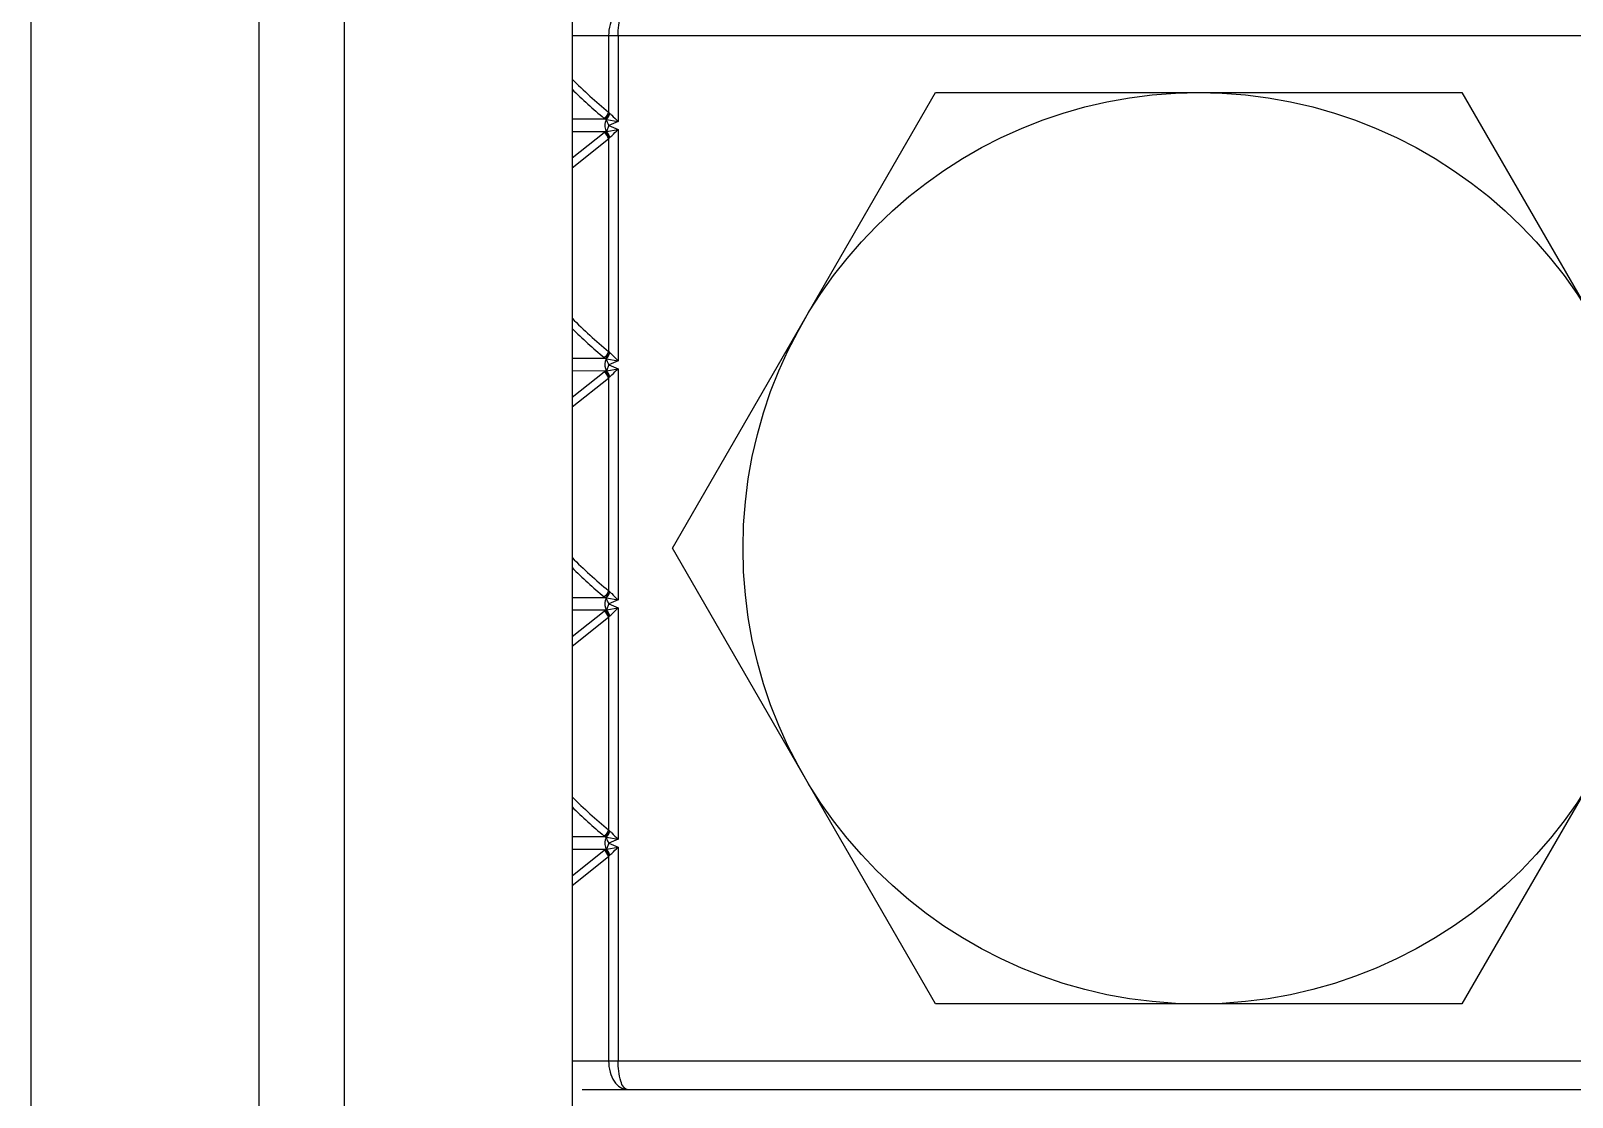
# Model space of a CAD drawing. Extents: x 27938 to 650306, y -92720 to 1524912.
# Drawn here: x 294381.2 to 294703.3, y 847037.7 to 847260.6 of the extents above; entities that cross this region are included whole.
import ezdxf

# ---------------------------------------------------------------- set-up
doc = ezdxf.new("R2010")
doc.units = 0
doc.header["$LTSCALE"] = 1000
doc.header["$MEASUREMENT"] = 0

msp = doc.modelspace()

# ---------------------------------------------------------------- linework, layer by layer
at = {"linetype": 'Continuous'}
for p, q in [((294381.22, 847691.77), (294381.22, 842950.74)), ((294428.85, 847691.77), (294428.85, 842950.74)), ((294446.71, 847691.77), (294446.71, 842950.74)), ((294494.33, 847691.77), (294494.33, 842950.74)), ((294494.33, 847259.56), (294756.27, 847259.56)), ((294501.96, 847259.56), (294501.96, 847243.56)), ((294503.94, 847259.56), (294503.94, 847241.6)), ((294515.32, 847152.4), (294570.31, 847247.65)), ((294570.31, 847247.65), (294680.3, 847247.65)), ((294680.3, 847247.65), (294735.29, 847152.4)), ((294502.13, 847243.37), (294501.96, 847243.56)), ((294502.2, 847243.3), (294502.13, 847243.37)), ((294501.33, 847242.07), (294494.33, 847242.07)), ((294501.29, 847239.46), (294494.33, 847239.48)), ((294494.33, 847233.98), (294501.05, 847239.29)), ((294501.29, 847239.46), (294501.45, 847239.49)), ((294501.45, 847242.04), (294501.33, 847242.07)), ((294501.45, 847239.49), (294501.49, 847239.51)), ((294501.49, 847242.02), (294503.94, 847241.6)), ((294502.04, 847240.77), (294501.49, 847239.51)), ((294501.49, 847239.51), (294503.94, 847239.94)), ((294503.94, 847241.6), (294502.04, 847240.77)), ((294502.04, 847240.77), (294503.94, 847239.94)), ((294503.94, 847239.94), (294503.94, 847191.59)), ((294494.33, 847231.95), (294501.96, 847237.98)), ((294501.96, 847237.98), (294502.1, 847238.15)), ((294501.96, 847237.98), (294501.96, 847193.55)), ((294502.1, 847238.15), (294502.18, 847238.22)), ((294502.18, 847238.22), (294502.23, 847238.26)), ((294501.33, 847192.06), (294494.33, 847192.06)), ((294501.45, 847192.03), (294501.33, 847192.06)), ((294501.49, 847192.01), (294503.94, 847191.59)), ((294502.04, 847190.76), (294501.49, 847189.51)), ((294502.13, 847193.36), (294501.96, 847193.55)), ((294503.94, 847191.59), (294502.04, 847190.76)), ((294502.04, 847190.76), (294503.94, 847189.93)), ((294502.2, 847193.29), (294502.13, 847193.36)), ((294501.29, 847189.45), (294494.33, 847189.47)), ((294494.33, 847183.98), (294501.05, 847189.28)), ((294494.33, 847181.94), (294501.96, 847187.97)), ((294501.29, 847189.45), (294501.45, 847189.49)), ((294501.45, 847189.49), (294501.49, 847189.51)), ((294501.49, 847189.51), (294503.94, 847189.93)), ((294501.96, 847187.97), (294502.1, 847188.14)), ((294501.96, 847187.97), (294501.96, 847143.55)), ((294502.1, 847188.14), (294502.18, 847188.21)), ((294502.18, 847188.21), (294502.23, 847188.25)), ((294503.94, 847189.93), (294503.94, 847141.59)), ((294570.31, 847057.15), (294515.32, 847152.4)), ((294735.29, 847152.4), (294680.3, 847057.15)), ((294502.13, 847143.35), (294501.96, 847143.55)), ((294502.2, 847143.28), (294502.13, 847143.35)), ((294501.33, 847142.05), (294494.33, 847142.05)), ((294501.29, 847139.44), (294494.33, 847139.46)), ((294494.33, 847133.97), (294501.05, 847139.28)), ((294501.29, 847139.44), (294501.45, 847139.48)), ((294501.45, 847142.02), (294501.33, 847142.05)), ((294501.45, 847139.48), (294501.49, 847139.5)), ((294501.49, 847142.01), (294503.94, 847141.59)), ((294502.04, 847140.75), (294501.49, 847139.5)), ((294501.49, 847139.5), (294503.94, 847139.92)), ((294503.94, 847141.59), (294502.04, 847140.75)), ((294502.04, 847140.75), (294503.94, 847139.92)), ((294503.94, 847139.92), (294503.94, 847091.58)), ((294494.33, 847131.93), (294501.96, 847137.97)), ((294501.96, 847137.97), (294502.1, 847138.13)), ((294501.96, 847137.97), (294501.96, 847093.54)), ((294502.1, 847138.13), (294502.18, 847138.2)), ((294502.18, 847138.2), (294502.23, 847138.25)), ((294501.33, 847092.05), (294494.33, 847092.05)), ((294501.45, 847092.02), (294501.33, 847092.05)), ((294501.49, 847092), (294503.94, 847091.58)), ((294502.13, 847093.35), (294501.96, 847093.54)), ((294503.94, 847091.58), (294502.04, 847090.75)), ((294502.2, 847093.28), (294502.13, 847093.35)), ((294501.29, 847089.44), (294494.33, 847089.46)), ((294494.33, 847083.96), (294501.05, 847089.27)), ((294494.33, 847081.93), (294501.96, 847087.96)), ((294501.29, 847089.44), (294501.45, 847089.47)), ((294501.45, 847089.47), (294501.49, 847089.49)), ((294502.04, 847090.75), (294501.49, 847089.49)), ((294501.49, 847089.49), (294503.94, 847089.92)), ((294501.96, 847087.96), (294502.1, 847088.12)), ((294501.96, 847087.96), (294501.96, 847045.24)), ((294502.04, 847090.75), (294503.94, 847089.92)), ((294502.1, 847088.12), (294502.18, 847088.2)), ((294502.18, 847088.2), (294502.23, 847088.24)), ((294503.94, 847089.92), (294503.94, 847045.24)), ((294680.3, 847057.15), (294570.31, 847057.15)), ((294494.33, 847045.24), (294756.27, 847045.24)), ((294496.42, 847039.29), (294754.19, 847039.29))]:
    msp.add_line(p, q, dxfattribs=at)
msp.add_circle((294625.3, 847152.4), 95.25, dxfattribs=at)
for centre, radius, start, end in [((294567.89, 847324.01), 104.01, 224.9882, 230.6634), ((294568.38, 847323.05), 105.17, 225.2411, 230.1872), ((294502.23, 847243.68), 1.85, 230.2237, 240.9585), ((294502.2, 847237.83), 1.86, 119.1442, 128.3025), ((294567.89, 847274), 104.01, 224.9882, 230.6634), ((294568.38, 847273.04), 105.17, 225.2411, 230.1872), ((294502.23, 847193.68), 1.85, 230.2237, 240.9585), ((294502.2, 847187.82), 1.86, 119.1442, 128.3025), ((294567.89, 847223.99), 104.01, 224.9882, 230.6634), ((294568.38, 847223.03), 105.17, 225.2411, 230.1872), ((294502.23, 847143.67), 1.85, 230.2237, 240.9585), ((294502.2, 847137.81), 1.86, 119.1442, 128.3025), ((294567.89, 847173.99), 104.01, 224.9882, 230.6634), ((294568.38, 847173.03), 105.17, 225.2411, 230.1872), ((294502.23, 847093.66), 1.85, 230.2237, 240.9585), ((294502.2, 847087.81), 1.86, 119.1442, 128.3025)]:
    msp.add_arc(centre, radius, start, end, dxfattribs=at)
for points, knots in [([(294505.85, 847265.51), (294505.35, 847265.51), (294504.24, 847265.15), (294502.98, 847263.78), (294502.15, 847261.84), (294501.96, 847260.34), (294501.96, 847259.56)], [0, 0, 0, 0, 0.195972, 0.42512, 0.697797, 1, 1, 1, 1]), ([(294503.94, 847259.56), (294503.94, 847260.99), (294504.15, 847262.93), (294504.92, 847264.96), (294505.58, 847265.51), (294505.85, 847265.51)], [0, 0, 0, 0, 0.657525, 0.871922, 1, 1, 1, 1]), ([(294502.2, 847243.3), (294502.34, 847243.18), (294502.93, 847242.62), (294503.5, 847242.05), (294503.94, 847241.6)], [0, 0, 0, 0, 0.225254, 1, 1, 1, 1]), ([(294501.47, 847242.06), (294501.38, 847241.87), (294501.11, 847241.05), (294501.17, 847240.09), (294501.45, 847239.49)], [0, 0, 0, 0, 0.236634, 1, 1, 1, 1]), ([(294502.04, 847240.77), (294501.99, 847240.89), (294501.8, 847241.32), (294501.57, 847241.74), (294501.47, 847242.06)], [0, 0, 0, 0, 0.285481, 1, 1, 1, 1]), ([(294502.23, 847238.26), (294502.37, 847238.38), (294502.95, 847238.93), (294503.51, 847239.5), (294503.94, 847239.94)], [0, 0, 0, 0, 0.226794, 1, 1, 1, 1]), ([(294501.47, 847192.05), (294501.38, 847191.87), (294501.11, 847191.04), (294501.17, 847190.08), (294501.45, 847189.49)], [0, 0, 0, 0, 0.236634, 1, 1, 1, 1]), ([(294502.04, 847190.76), (294501.99, 847190.88), (294501.8, 847191.31), (294501.57, 847191.73), (294501.47, 847192.05)], [0, 0, 0, 0, 0.285481, 1, 1, 1, 1]), ([(294502.2, 847193.29), (294502.34, 847193.17), (294502.93, 847192.61), (294503.5, 847192.04), (294503.94, 847191.59)], [0, 0, 0, 0, 0.225254, 1, 1, 1, 1]), ([(294502.23, 847188.25), (294502.37, 847188.38), (294502.95, 847188.92), (294503.51, 847189.49), (294503.94, 847189.93)], [0, 0, 0, 0, 0.226794, 1, 1, 1, 1]), ([(294502.2, 847143.28), (294502.34, 847143.16), (294502.93, 847142.61), (294503.5, 847142.03), (294503.94, 847141.59)], [0, 0, 0, 0, 0.225254, 1, 1, 1, 1]), ([(294501.47, 847142.04), (294501.38, 847141.86), (294501.11, 847141.03), (294501.17, 847140.08), (294501.45, 847139.48)], [0, 0, 0, 0, 0.236634, 1, 1, 1, 1]), ([(294502.04, 847140.75), (294501.99, 847140.88), (294501.8, 847141.31), (294501.57, 847141.72), (294501.47, 847142.04)], [0, 0, 0, 0, 0.285481, 1, 1, 1, 1]), ([(294502.23, 847138.25), (294502.37, 847138.37), (294502.95, 847138.92), (294503.51, 847139.48), (294503.94, 847139.92)], [0, 0, 0, 0, 0.226794, 1, 1, 1, 1]), ([(294501.47, 847092.04), (294501.38, 847091.85), (294501.11, 847091.03), (294501.17, 847090.07), (294501.45, 847089.47)], [0, 0, 0, 0, 0.236634, 1, 1, 1, 1]), ([(294502.04, 847090.75), (294501.99, 847090.87), (294501.8, 847091.3), (294501.57, 847091.72), (294501.47, 847092.04)], [0, 0, 0, 0, 0.285481, 1, 1, 1, 1]), ([(294502.2, 847093.28), (294502.34, 847093.16), (294502.93, 847092.6), (294503.5, 847092.02), (294503.94, 847091.58)], [0, 0, 0, 0, 0.225254, 1, 1, 1, 1]), ([(294502.23, 847088.24), (294502.37, 847088.36), (294502.95, 847088.91), (294503.51, 847089.48), (294503.94, 847089.92)], [0, 0, 0, 0, 0.226794, 1, 1, 1, 1]), ([(294501.96, 847045.24), (294501.96, 847044.46), (294502.15, 847042.96), (294502.98, 847041.02), (294504.24, 847039.65), (294505.35, 847039.29), (294505.85, 847039.29)], [0, 0, 0, 0, 0.302203, 0.57488, 0.804028, 1, 1, 1, 1]), ([(294505.85, 847039.29), (294505.58, 847039.29), (294504.92, 847039.84), (294504.15, 847041.87), (294503.94, 847043.81), (294503.94, 847045.24)], [0, 0, 0, 0, 0.128078, 0.342475, 1, 1, 1, 1])]:
    msp.add_open_spline(points, degree=3, knots=knots, dxfattribs=at)
for points in [[(294501.96, 847243.56), (294501.83, 847243.05), (294501.48, 847242.56), (294501.05, 847242.26)], [(294502.13, 847243.37), (294502.01, 847242.87), (294501.72, 847242.39), (294501.33, 847242.07)], [(294501.45, 847242.04), (294501.81, 847242.37), (294502.09, 847242.82), (294502.2, 847243.3)], [(294501.96, 847237.98), (294501.84, 847238.5), (294501.49, 847238.99), (294501.05, 847239.29)], [(294502.1, 847238.15), (294501.99, 847238.65), (294501.69, 847239.13), (294501.29, 847239.46)], [(294502.18, 847238.22), (294502.08, 847238.7), (294501.81, 847239.16), (294501.45, 847239.49)], [(294502.23, 847238.26), (294502.11, 847238.73), (294501.85, 847239.19), (294501.49, 847239.51)], [(294501.96, 847193.55), (294501.83, 847193.04), (294501.48, 847192.55), (294501.05, 847192.26)], [(294502.13, 847193.36), (294502.01, 847192.86), (294501.72, 847192.38), (294501.33, 847192.06)], [(294501.45, 847192.03), (294501.81, 847192.37), (294502.09, 847192.82), (294502.2, 847193.29)], [(294501.96, 847187.97), (294501.84, 847188.49), (294501.49, 847188.98), (294501.05, 847189.28)], [(294502.1, 847188.14), (294501.99, 847188.64), (294501.69, 847189.13), (294501.29, 847189.45)], [(294502.18, 847188.21), (294502.08, 847188.69), (294501.81, 847189.16), (294501.45, 847189.49)], [(294502.23, 847188.25), (294502.11, 847188.72), (294501.85, 847189.18), (294501.49, 847189.51)], [(294501.96, 847143.55), (294501.83, 847143.03), (294501.48, 847142.55), (294501.05, 847142.25)], [(294502.13, 847143.35), (294502.01, 847142.86), (294501.72, 847142.38), (294501.33, 847142.05)], [(294501.45, 847142.02), (294501.81, 847142.36), (294502.09, 847142.81), (294502.2, 847143.28)], [(294501.96, 847137.97), (294501.84, 847138.48), (294501.49, 847138.98), (294501.05, 847139.28)], [(294502.1, 847138.13), (294501.99, 847138.63), (294501.69, 847139.12), (294501.29, 847139.44)], [(294502.18, 847138.2), (294502.08, 847138.68), (294501.81, 847139.15), (294501.45, 847139.48)], [(294502.23, 847138.25), (294502.11, 847138.72), (294501.85, 847139.17), (294501.49, 847139.5)], [(294501.96, 847093.54), (294501.83, 847093.03), (294501.48, 847092.54), (294501.05, 847092.24)], [(294502.13, 847093.35), (294502.01, 847092.85), (294501.72, 847092.37), (294501.33, 847092.05)], [(294501.45, 847092.02), (294501.81, 847092.35), (294502.09, 847092.8), (294502.2, 847093.28)], [(294501.96, 847087.96), (294501.84, 847088.48), (294501.49, 847088.97), (294501.05, 847089.27)], [(294502.1, 847088.12), (294501.99, 847088.63), (294501.69, 847089.11), (294501.29, 847089.44)], [(294502.18, 847088.2), (294502.08, 847088.68), (294501.81, 847089.14), (294501.45, 847089.47)], [(294502.23, 847088.24), (294502.11, 847088.71), (294501.85, 847089.17), (294501.49, 847089.49)]]:
    msp.add_open_spline(points, degree=3, dxfattribs=at)

doc.saveas('drawing.dxf')
